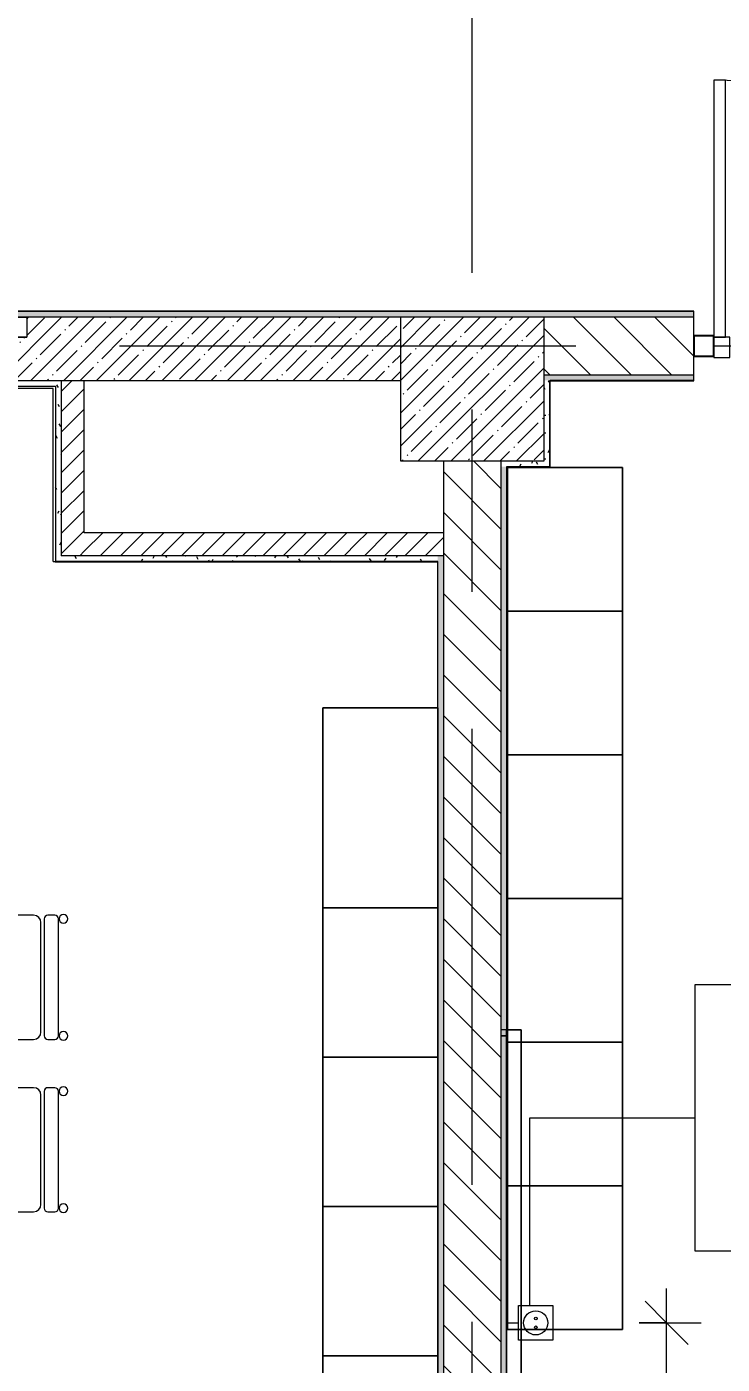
# Model space of a CAD drawing. Header units: millimetres. Extents: x 35147 to 231677, y -8553 to 29000.
# Drawn here: x 55110 to 57530, y 4256 to 8911 of the extents above; entities that cross this region are included whole.
import ezdxf

# ---------------------------------------------------------------- set-up
doc = ezdxf.new("R2010")
doc.units = ezdxf.units.MM
doc.linetypes.add('Осевая', pattern=[3175, 635, -476.25, 1587.5, -476.25])
for name, color, linetype, lineweight in [('A-ANNO-DIMS', 7, 'Continuous', 9), ('A-ANNO-DIMS-100', 7, 'Continuous', 9), ('A-DETL-GENF', 7, 'Continuous', 9), ('A-DOOR', 7, 'Continuous', 9), ('A-GLAZ', 7, 'Continuous', 9), ('A-GLAZ-1', 7, 'Continuous', 13), ('A-GLAZ-CWMG', 7, 'Continuous', 9), ('A-GLAZ-CWMG-1', 7, 'Continuous', 25), ('A-WALL', 7, 'Continuous', 9), ('E-ELEC-FIXT-IDEN', 7, 'Continuous', 9), ('I-FURN', 7, 'Continuous', 9), ('I-WALL', 7, 'Continuous', 9), ('S-COLS', 7, 'Continuous', 9), ('Оси-2', 7, 'Осевая', 9), ('Электрические приборы', 7, 'Continuous', 9)]:
    doc.layers.add(name, color=color, linetype=linetype, lineweight=lineweight)
for name, color, linetype, lineweight, true_color in [('A-WALL-1', 7, 'Continuous', 9, 0x3c3c3c), ('A-WALL-FNSH-1', 7, 'Continuous', 9, 0x3c3c3c), ('I-FURN-1', 7, 'Continuous', 9, 0xf0f0f0), ('Оси розеток', 7, 'Continuous', 9, 0xff1e23)]:
    doc.layers.add(name, color=color, linetype=linetype, lineweight=lineweight, true_color=true_color)
doc.styles.add('ISOCPEUR', font='isocpeur.ttf', dxfattribs={"width": 0.9, "height": 250})
doc.dimstyles.new('ISO-2_5_0_9К_БОЛЬШОЙ', dxfattribs={"dimscale": 304.8, "dimtxt": 248.995294, "dimasz": 0.492126, "dimexe": 0.393701, "dimexo": 0.984252, "dimgap": 0, "dimtad": 1, "dimdec": 0, "dimrnd": 10, "dimzin": 0, "dimdsep": 46, "dimtxsty": 'ISOCPEUR', "dimblk1": 'OBLIQUE', "dimblk2": 'OBLIQUE', "dimsah": 1, "dimcen": 0.09, "dimdle": 0.393701, "dimazin": 0, "dimtfac": 1, "dimtdec": 4, "dimtix": 1, "dimtmove": 0, "dimatfit": 3, "dimfxl": 1, "dimtvp": 1, "dimtolj": 1, "dimtzin": 0, "dimarcsym": 2})
pattern_1 = [(45, (0, 0), (-35.35534, 35.35534), [])]
pattern_2 = [(135, (0, 0), (-70.71068, -70.71068), [])]
pattern_3 = [(0, (0, 0), (121.92, 30.48), [10.058, -81.382, 10.058, -81.382, -487.68]), (0, (0, 0), (121.92, 30.48), [-182.88, 10.058, -172.822, 10.058, -81.382, -213.36]), (0, (0, 0), (121.92, 30.48), [-457.2, 10.058, -50.902, 10.058, -142.342]), (120, (45.72, 15.24), (-87.356454, 90.345817), [10.058, -81.382, 10.058, -81.382, -487.68]), (120, (45.72, 15.24), (-87.356454, 90.345817), [-182.88, 10.058, -172.822, 10.058, -81.382, -213.36]), (120, (45.72, 15.24), (-87.356454, 90.345817), [-457.2, 10.058, -50.902, 10.058, -142.342]), (240, (60.96, 76.2), (-34.563546, -120.825817), [10.058, -81.382, 10.058, -81.382, -487.68]), (240, (60.96, 76.2), (-34.563546, -120.825817), [-182.88, 10.058, -172.822, 10.058, -81.382, -213.36]), (240, (60.96, 76.2), (-34.563546, -120.825817), [-457.2, 10.058, -50.902, 10.058, -142.342])]

# ---------------------------------------------------------------- blocks, each defined once
blk = doc.blocks.new('BSC_Колонна _Прямоугольная - 500х500-V18-План размещения напольных электротехнических лючков и розеток 2 этажа в осях 12-23')
at = {"layer": 'S-COLS'}
h = blk.add_hatch(dxfattribs=at)
h.set_pattern_fill('FP_29', color=256, style=0, pattern_type=2)
h.set_pattern_definition([(45, (-56660, -7650), (-57.02463, 57.02463), []), (45, (-56602.975, -7650), (-57.02463, 57.02463), [100.806, -20.161, 3.353, -16.808])])
h.paths.add_polyline_path([(-250, -250), (250, -250), (250, 250), (-250, 250)])
for p, q in [((250, 250), (-250, 250)), ((-250, 250), (-250, -250)), ((250, -250), (250, 250)), ((-250, -250), (250, -250))]:
    blk.add_line(p, q, dxfattribs=at)
blk = doc.blocks.new('120_Окно_СКБ_1Ст - 120_Окно_СКБ_1Ст 400х1200 EI30-24228621-План размещения напольных электротехнических лючков и розеток 2 этажа в осях 12-23')
at = {"layer": 'A-GLAZ'}
for p, q in [((600, 110), (-600, 110)), ((530, 80), (-530, 80)), ((530, 70), (-530, 70)), ((-600, 40), (600, 40))]:
    blk.add_line(p, q, dxfattribs=at)
at = {"layer": 'A-GLAZ-1'}
for p, q in [((-600, 40), (-600, 110)), ((-600, 110), (-530, 110)), ((-530, 110), (-530, 40)), ((530, 40), (530, 110)), ((530, 110), (600, 110)), ((600, 110), (600, 40)), ((-530, 40), (-600, 40)), ((600, 40), (530, 40))]:
    blk.add_line(p, q, dxfattribs=at)
blk = doc.blocks.new('Стул Breuer - 1_9а-V98-План размещения напольных электротехнических лючков и розеток 2 этажа в осях 12-23')
at = {"layer": 'I-FURN-1'}
for p, q in [((190.5, 241.3), (-190.5, 241.3)), ((-215.9, 215.9), (-215.9, 0)), ((215.9, 0), (215.9, 215.9)), ((-215.9, 0), (-215.9, -127)), ((215.9, -127), (215.9, 0)), ((-215.9, -176.2), (-215.9, -200.8)), ((203.2, -163.5), (-203.2, -163.5)), ((-190.5, -152.4), (190.5, -152.4)), ((215.9, -200.8), (215.9, -176.2)), ((-203.2, -213.5), (203.2, -213.5))]:
    blk.add_line(p, q, dxfattribs=at)
for centre, radius, start, end in [((-190.5, 215.9), 25.4, 90, 150), ((190.5, 215.9), 25.4, 0, 90), ((-190.5, 215.9), 25.4, 150, 180), ((-190.5, -127), 25.4, 180, 270), ((190.5, -127), 25.4, 270, 360), ((-203.2, -176.2), 12.7, 90, 180), ((203.2, -176.2), 12.7, 360, 90), ((-203.5, -230.6), 15.1, 360, 180), ((-203.5, -230.6), 15.1, 180, 360), ((-203.2, -200.8), 12.7, 180, 270), ((203.7, -230.6), 15.1, 360, 180), ((203.7, -230.6), 15.1, 180, 360), ((203.2, -200.8), 12.7, 270, 360)]:
    blk.add_arc(centre, radius, start, end, dxfattribs=at)
blk = doc.blocks.new('Стул Breuer - 1_9а-V99-План размещения напольных электротехнических лючков и розеток 2 этажа в осях 12-23')
at = {"layer": 'I-FURN-1'}
for p, q in [((190.5, 241.3), (-190.5, 241.3)), ((-215.9, 215.9), (-215.9, 0)), ((215.9, 0), (215.9, 215.9)), ((-215.9, 0), (-215.9, -127)), ((215.9, -127), (215.9, 0)), ((-215.9, -176.2), (-215.9, -200.8)), ((203.2, -163.5), (-203.2, -163.5)), ((-190.5, -152.4), (190.5, -152.4)), ((215.9, -200.8), (215.9, -176.2)), ((-203.2, -213.5), (203.2, -213.5))]:
    blk.add_line(p, q, dxfattribs=at)
for centre, radius, start, end in [((-190.5, 215.9), 25.4, 105, 180), ((-190.5, 215.9), 25.4, 90, 105), ((190.5, 215.9), 25.4, 0, 90), ((-190.5, -127), 25.4, 180, 270), ((190.5, -127), 25.4, 270, 360), ((-203.2, -176.2), 12.7, 90, 180), ((203.2, -176.2), 12.7, 360, 90), ((-203.5, -230.6), 15.1, 360, 180), ((-203.5, -230.6), 15.1, 180, 360), ((-203.2, -200.8), 12.7, 180, 270), ((203.7, -230.6), 15.1, 360, 180), ((203.7, -230.6), 15.1, 180, 360), ((203.2, -200.8), 12.7, 270, 360)]:
    blk.add_arc(centre, radius, start, end, dxfattribs=at)
blk = doc.blocks.new('Зеркало обычное - Доска-32858947-План размещения напольных электротехнических лючков и розеток 2 этажа в осях 12-23')
at = {"layer": 'I-FURN'}
h = blk.add_hatch(dxfattribs=at)
h.set_pattern_fill('FP_59', color=256, style=0, pattern_type=2)
h.set_pattern_definition([(45, (50, 50), (-199.9995, 0), [141.421, -141.421]), (45, (100, 50), (-199.9995, 0), [70.711, -212.132]), (45, (50, 100), (-199.9995, 0), [70.711, -212.132])])
h.paths.add_polyline_path([(-2005, 40), (2005, 40), (2005, 60), (-2005, 60)])
at = {"layer": 'I-FURN-1'}
for p, q in [((2025, 60), (-2025, 60)), ((-2025, 60), (-2025, 40)), ((2005, 60), (-2005, 60)), ((-2005, 60), (-2005, 40)), ((2005, 60), (-2005, 60)), ((-2005, 40), (-2005, 60)), ((2005, 40), (2005, 60)), ((2005, 60), (2005, 40)), ((2025, 40), (2025, 60)), ((-2025, 40), (2025, 40)), ((-2005, 40), (2005, 40)), ((-2005, 40), (2005, 40))]:
    blk.add_line(p, q, dxfattribs=at)
blk = doc.blocks.new('Блок Розеток и Выключателей - Блок Розеток и Выключателей_SK1-27362739-План размещения напольных электротехнических лючков и розеток 2 этажа в осях 12-23')
at = {"layer": 'A-DETL-GENF'}
for p, q in [((-60, -40), (60, -40)), ((-60, -160), (-60, -40)), ((60, -40), (60, -160)), ((60, -160), (-60, -160))]:
    blk.add_line(p, q, dxfattribs=at)
for centre, radius in [((0, -100), 42), ((-15.6, -100), 4.8), ((15.6, -100), 4.8)]:
    blk.add_circle(centre, radius, dxfattribs=at)
at = {"layer": 'Оси розеток'}
blk.add_line((0, 0), (0, -40), dxfattribs=at)
blk = doc.blocks.new('шкаф 1_112 - шкаф 1_112-V188-План размещения напольных электротехнических лючков и розеток 2 этажа в осях 12-23')
at = {"layer": 'I-FURN-1'}
for p, q in [((-400, 6070), (-400, 0)), ((0, 6070), (-400, 6070)), ((0, 6070), (-400, 6070)), ((-400, 6070), (-400, 5375)), ((-400, 5375), (-400, 6070)), ((-400, 6070), (0, 6070)), ((0, 5), (0, 6070)), ((0, 5375), (0, 6070)), ((0, 6070), (0, 5375)), ((-400, 5375), (0, 5375)), ((0, 5375), (-400, 5375)), ((-400, 5375), (-400, 4855)), ((-400, 4855), (-400, 5375)), ((-400, 5375), (0, 5375)), ((-400, 5375), (0, 5375)), ((0, 5375), (-400, 5375)), ((0, 4855), (0, 5375)), ((0, 5375), (0, 4855)), ((-400, 4855), (0, 4855)), ((-400, 4855), (0, 4855)), ((0, 4855), (-400, 4855)), ((0, 4855), (-400, 4855)), ((-400, 4855), (-400, 4335)), ((-400, 4335), (-400, 4855)), ((-400, 4855), (0, 4855)), ((0, 4335), (0, 4855)), ((0, 4855), (0, 4335)), ((-400, 4335), (0, 4335)), ((0, 4335), (-400, 4335)), ((-400, 4335), (-400, 3815)), ((-400, 3815), (-400, 4335)), ((-400, 4335), (0, 4335)), ((-400, 4335), (0, 4335)), ((0, 4335), (-400, 4335)), ((0, 3815), (0, 4335)), ((0, 4335), (0, 3815)), ((-400, 3815), (0, 3815)), ((-400, 3815), (0, 3815)), ((0, 3815), (-400, 3815)), ((0, 3815), (-400, 3815)), ((-400, 3815), (-400, 3295)), ((-400, 3295), (-400, 3815)), ((-400, 3815), (0, 3815)), ((0, 3295), (0, 3815)), ((0, 3815), (0, 3295))]:
    blk.add_line(p, q, dxfattribs=at)
blk = doc.blocks.new('1_113 тумба - 1_113 тумба-V191-План размещения напольных электротехнических лючков и розеток 2 этажа в осях 12-23')
at = {"layer": 'I-FURN-1'}
for p, q in [((-400, 1500), (0, 1500)), ((-400, 0), (-400, 1500)), ((0, 1500), (-400, 1500)), ((-400, 1500), (-400, 1000)), ((-400, 1000), (-400, 1500)), ((-400, 1500), (0, 1500)), ((0, 1500), (0, 0)), ((0, 1000), (0, 1500)), ((0, 1500), (0, 1000)), ((0, 1000), (-400, 1000)), ((-400, 1000), (-400, 500)), ((-400, 500), (-400, 1000)), ((-400, 1000), (0, 1000)), ((-400, 1000), (0, 1000)), ((0, 1000), (-400, 1000)), ((0, 500), (0, 1000)), ((0, 1000), (0, 500)), ((-400, 500), (0, 500)), ((0, 500), (-400, 500)), ((0, 500), (-400, 500)), ((-400, 500), (-400, 0)), ((-400, 0), (-400, 500)), ((-400, 500), (0, 500)), ((0, 0), (0, 500)), ((0, 500), (0, 0)), ((0, 0), (-400, 0)), ((-400, 0), (0, 0)), ((0, 0), (-400, 0))]:
    blk.add_line(p, q, dxfattribs=at)
blk = doc.blocks.new('1_113 тумба - 1_113 тумба-V193-План размещения напольных электротехнических лючков и розеток 2 этажа в осях 12-23')
at = {"layer": 'I-FURN-1'}
for p, q in [((-400, 1500), (0, 1500)), ((-400, 1042.5), (-400, 1500)), ((0, 1500), (-400, 1500)), ((-400, 1500), (-400, 1000)), ((-400, 1042.5), (-400, 1500)), ((-400, 1500), (0, 1500)), ((0, 1500), (0, 0)), ((0, 1000), (0, 1500)), ((0, 1500), (0, 1000)), ((-400, 0), (-400, 1042.5)), ((-400, 1000), (-400, 1042.5)), ((0, 1000), (-400, 1000)), ((-400, 1000), (-400, 500)), ((-400, 500), (-400, 1000)), ((-400, 1000), (-352.6, 1000)), ((-400, 1000), (0, 1000)), ((-352.6, 1000), (-400, 1000)), ((-352.6, 1000), (0, 1000)), ((0, 1000), (-352.6, 1000)), ((0, 500), (0, 1000)), ((0, 1000), (0, 500)), ((-400, 500), (0, 500)), ((-352.6, 500), (-400, 500)), ((0, 500), (-400, 500)), ((-400, 500), (-400, 0)), ((-400, 0), (-400, 500)), ((-400, 500), (-352.6, 500)), ((0, 500), (-352.6, 500)), ((-352.6, 500), (0, 500)), ((0, 0), (0, 500)), ((0, 500), (0, 0)), ((-352.6, 0), (-400, 0)), ((-400, 0), (0, 0)), ((-352.6, 0), (-400, 0)), ((0, 0), (-352.6, 0)), ((0, 0), (-352.6, 0))]:
    blk.add_line(p, q, dxfattribs=at)
blk = doc.blocks.new('Дверь_Витражная_остекление_ - ДВН_ДАО_Главный вход_1200 в свету-31742133-План размещения напольных электротехнических лючков и розеток 2 этажа в осях 12-23')
at = {"layer": 'A-DETL-GENF'}
for p, q in [((-607.5, 925), (-647.5, 925)), ((-647.5, 925), (-647.5, 35)), ((-607.5, 30), (-607.5, 925)), ((647.5, 430), (607.5, 430)), ((607.5, 430), (607.5, 30)), ((647.5, 35), (647.5, 430)), ((-647.5, 30), (-607.5, 30)), ((-592.5, 30), (-647.5, 30)), ((-592.5, -40), (-592.5, 30)), ((592.5, -40), (592.5, 30)), ((592.5, 30), (647.5, 30)), ((607.5, 30), (647.5, 30)), ((-647.5, -35), (-647.5, -40)), ((-647.5, -40), (-592.5, -40)), ((647.5, -40), (592.5, -40)), ((647.5, -35), (647.5, -40))]:
    blk.add_line(p, q, dxfattribs=at)
at = {"layer": 'A-DOOR'}
for p, q in [((-647.5, 925), (-647.5, 35)), ((647.5, 430), (647.5, 35))]:
    blk.add_line(p, q, dxfattribs=at)
for centre, radius, start, end in [((-647.5, 30), 895, 360, 90), ((647.5, 30), 400, 90, 180)]:
    blk.add_arc(centre, radius, start, end, dxfattribs=at)
blk = doc.blocks.new('Прямоугольный импост - 50 x 70 мм-31701779-План размещения напольных электротехнических лючков и розеток 2 этажа в осях 12-23')
at = {"layer": 'A-GLAZ-CWMG-1'}
for p, q in [((0, 35), (-70, 35)), ((-70, 35), (-70, -35)), ((0, -35), (0, 35)), ((-70, -35), (0, -35))]:
    blk.add_line(p, q, dxfattribs=at)
blk = doc.blocks.new('DIMBLOCK42-План размещения напольных электротехнических лючков и розеток 2 этажа в осях 12-23')
at = {"layer": 'A-ANNO-DIMS-100'}
for p, q in [((57336.4, 1119.8), (57336.4, 4520)), ((57241, 4400), (57456.4, 4400)), ((57336.4, 4400), (57241, 4400)), ((57240, 1119.8), (57456.4, 1119.8)), ((57336.4, 1119.8), (57240, 1119.8))]:
    blk.add_line(p, q, dxfattribs=at)
at = {"layer": 'A-ANNO-DIMS-100', "lineweight": 20}
for p, q in [((57336.4, 4400), (57261.4, 4475)), ((57336.4, 4400), (57411.4, 4325)), ((57336.4, 1119.8), (57261.4, 1194.8)), ((57336.4, 1119.8), (57411.4, 1044.8))]:
    blk.add_line(p, q, dxfattribs=at)
at = {"layer": 'A-ANNO-DIMS-100', "color": 0, "insert": (57009.8, 2443.9), "char_height": 250, "width": 758.478, "attachment_point": 1, "rotation": 90, "line_spacing_factor": 1.149209, "style": 'ISOCPEUR'}
blk.add_mtext('3280', dxfattribs=at)
blk = doc.blocks.new('_Oblique')
at = {"color": 0, "linetype": 'ByBlock', "lineweight": -2}
blk.add_line((-0.5, -0.5), (0.5, 0.5), dxfattribs=at)

msp = doc.modelspace()

# ---------------------------------------------------------------- hatches: boundary and pattern name
at = {"layer": 'I-WALL'}
h = msp.add_hatch(dxfattribs=at)
h.set_pattern_fill('FP_58', color=256, style=0, pattern_type=2)
h.set_pattern_definition(pattern_3)
h.paths.add_polyline_path([(74750, 7900), (74750, 7920), (73705, 7920), (73705, 7908), (73760, 7908), (73760, 7900), (74669.4, 7900)])
h.paths.add_polyline_path([(71765, 7900), (72250, 7900), (72250, 7908), (72305, 7908), (72305, 7920), (71735, 7920), (71735, 7908), (71765, 7908), (71765, 7901.7)])
h.paths.add_polyline_path([(70302.2, 7900), (70605, 7900), (70605, 7908), (70635, 7908), (70635, 7920), (69360.5, 7920), (69360.5, 7908), (69390.5, 7908), (69390.5, 7900)])
h.paths.add_polyline_path([(68230.5, 7900), (68230.5, 7908), (68260.5, 7908), (68260.5, 7920), (67055, 7920), (67055, 7908), (67085, 7908), (67085, 7900), (67390.8, 7900)])
h.paths.add_polyline_path([(65925, 7900), (65925, 7908), (65955, 7908), (65955, 7920), (59931, 7920), (59931, 7900), (65910, 7900)])
h.paths.add_polyline_path([(57431, 7900), (57431, 7920), (50930, 7920), (50930, 7900), (56910, 7900)])
h.paths.add_polyline_path([(48430, 7900), (48430, 7920), (42061, 7920), (42061, 7900), (47910, 7900)])
h.paths.add_polyline_path([(39561, 7900), (39561, 7920), (38742.7, 7920), (38742.7, 7900), (39040, 7900)])
h = msp.add_hatch(dxfattribs=at)
h.set_pattern_fill('FP_17', color=256, style=0, pattern_type=2)
h.set_pattern_definition([(45, (0, 0), (-57.02463, 57.02463), []), (45, (57.025, 0), (-57.02463, 57.02463), [100.806, -20.161, 3.353, -16.808])])
h.paths.add_polyline_path([(56410, 7680), (56410, 7900), (55110, 7900), (55110, 7830), (53910, 7830), (53910, 7900), (52410, 7900), (52410, 7680), (55744.9, 7680)])
h = msp.add_hatch(dxfattribs=at)
h.set_pattern_fill('FP_19', color=256, style=0, pattern_type=2)
h.set_pattern_definition(pattern_2)
h.paths.add_polyline_path([(60910, 7700), (60910, 7900), (59931, 7900), (59931, 7700)])
h.paths.add_polyline_path([(57431, 7700), (57431, 7900), (56910, 7900), (56910, 7700)])
h = msp.add_hatch(dxfattribs=at)
h.set_pattern_fill('FP_58', color=256, style=0, pattern_type=2)
h.set_pattern_definition(pattern_3)
h.paths.add_polyline_path([(60890, 7680), (60910, 7680), (60910, 7700), (59931, 7700), (59931, 7680), (60889, 7680)])
h.paths.add_polyline_path([(57431, 7680), (57431, 7700), (56910, 7700), (56910, 7680), (56931, 7680)])
h = msp.add_hatch(dxfattribs=at)
h.set_pattern_fill('FP_58', color=256, style=0, pattern_type=2)
h.set_pattern_definition(pattern_3)
h.paths.add_polyline_path([(55017.1, 7660), (55210, 7660.5), (55210, 7680), (53690, 7680), (53690, 7660), (54289.2, 7660)])
h = msp.add_hatch(dxfattribs=at)
h.set_pattern_fill('FP_58', color=256, style=0, pattern_type=2)
h.set_pattern_definition(pattern_3)
h.paths.add_polyline_path([(55210, 7070), (55230, 7070), (55230, 7680), (55210, 7680), (55210, 7283.7)])
h = msp.add_hatch(dxfattribs=at)
h.set_pattern_fill('FP_22', color=256, style=0, pattern_type=2)
h.set_pattern_definition(pattern_1)
h.paths.add_polyline_path([(55310, 7070), (55310, 7680), (55230, 7680), (55230, 7070)])
h = msp.add_hatch(dxfattribs=at)
h.set_pattern_fill('FP_58', color=256, style=0, pattern_type=2)
h.set_pattern_definition(pattern_3)
h.paths.add_polyline_path([(56930, 7380), (56930, 7680), (56910, 7680), (56910, 7380)])
h = msp.add_hatch(dxfattribs=at)
h.set_pattern_fill('FP_19', color=256, style=0, pattern_type=2)
h.set_pattern_definition(pattern_2)
h.paths.add_polyline_path([(56760, 425), (56760, 7400), (56560, 7400), (56560, 425)])
h = msp.add_hatch(dxfattribs=at)
h.set_pattern_fill('FP_58', color=256, style=0, pattern_type=2)
h.set_pattern_definition(pattern_3)
h.paths.add_polyline_path([(56910, 7380), (56910, 7400), (56760, 7400), (56760, 7380), (56780, 7380)])
h = msp.add_hatch(dxfattribs=at)
h.set_pattern_fill('FP_58', color=256, style=0, pattern_type=2)
h.set_pattern_definition(pattern_3)
h.paths.add_polyline_path([(56780, 450), (56780, 7380), (56760, 7380), (56760, 450)])
h = msp.add_hatch(dxfattribs=at)
h.set_pattern_fill('FP_22', color=256, style=0, pattern_type=2)
h.set_pattern_definition(pattern_1)
h.paths.add_polyline_path([(56258.5, 7070), (56258.5, 7150), (55310, 7150), (55310, 7070), (55744.9, 7070)])
h = msp.add_hatch(dxfattribs=at)
h.set_pattern_fill('FP_22', color=256, style=0, pattern_type=2)
h.set_pattern_definition(pattern_1)
h.paths.add_polyline_path([(56540, 7070), (56560, 7070), (56560, 7150), (56258.5, 7150), (56258.5, 7070)])
h = msp.add_hatch(dxfattribs=at)
h.set_pattern_fill('FP_58', color=256, style=0, pattern_type=2)
h.set_pattern_definition(pattern_3)
h.paths.add_polyline_path([(56539, 7050), (56540, 7050), (56540, 7070), (55210, 7070), (55210, 7050), (55744.9, 7050)])
h = msp.add_hatch(dxfattribs=at)
h.set_pattern_fill('FP_58', color=256, style=0, pattern_type=2)
h.set_pattern_definition(pattern_3)
h.paths.add_polyline_path([(56540, 470), (56560, 470), (56560, 7070), (56540, 7070), (56540, 471)])

# ---------------------------------------------------------------- linework, layer by layer
at = {"layer": 'A-WALL'}
for p, q in [((57431, 7920), (50930, 7920)), ((56910, 7700), (57431, 7700)), ((52410, 7680), (56410, 7680)), ((56930, 7380), (56930, 7680)), ((56931, 7680), (56931, 7679)), ((56560, 7400), (56560, 425)), ((56780, 471), (56780, 7380)), ((56540, 7050), (55210, 7050)), ((56540, 470), (56540, 7050))]:
    msp.add_line(p, q, dxfattribs=at)
at = {"layer": 'A-WALL-1'}
for p, q in [((57431, 7680), (57431, 7920)), ((56410, 7900), (55110, 7900)), ((57431, 7900), (56910, 7900)), ((55210, 7660), (55210, 7050)), ((55230, 7680), (55230, 7070)), ((55310, 7150), (55310, 7680)), ((56930, 7680), (56931, 7680)), ((56760, 7400), (56760, 425)), ((56780, 7380), (56930, 7380)), ((56560, 7150), (55310, 7150)), ((56560, 7070), (55230, 7070))]:
    msp.add_line(p, q, dxfattribs=at)
at = {"layer": 'A-WALL-FNSH-1'}
for p, q in [((57431, 7921), (50930, 7921)), ((57431, 7920), (57431, 7921)), ((57431, 7680), (56931, 7680)), ((56931, 7379), (56931, 7679)), ((56931, 7679), (57431, 7679)), ((57431, 7679), (57431, 7680)), ((56781, 7379), (56931, 7379)), ((56781, 471), (56781, 7379)), ((55209, 7050), (55209, 7049)), ((55209, 7049), (56539, 7049)), ((56539, 7049), (56539, 471.7))]:
    msp.add_line(p, q, dxfattribs=at)
at = {"layer": 'E-ELEC-FIXT-IDEN'}
for p, q in [((56861, 5113.3), (57435.4, 5113.3)), ((56861, 4460), (56861, 5113.3))]:
    msp.add_line(p, q, dxfattribs=at)
at = {"layer": 'E-ELEC-FIXT-IDEN', "flags": 128}
msp.add_lwpolyline([(57435.4, 5577.3), (58855.8, 5577.3), (58855.8, 4649.3), (57435.4, 4649.3)], close=True, dxfattribs=at)
at = {"layer": 'I-FURN-1'}
for p, q in [((56782.5, 5419.5), (56780, 5419.5)), ((56780, 5419.5), (56782.5, 5419.5)), ((56829.9, 5419.5), (56782.5, 5419.5)), ((56782.5, 5419.5), (56829.9, 5419.5)), ((56829.9, 4377), (56829.9, 5419.5)), ((56829.9, 5419.5), (56829.9, 4377)), ((56829.9, 1369.5), (56829.9, 4377)), ((56829.9, 4377), (56829.9, 1369.5))]:
    msp.add_line(p, q, dxfattribs=at)
at = {"layer": 'I-WALL'}
for p, q in [((53710, 7660), (55209.5, 7660)), ((55201.5, 7652), (53718, 7652)), ((55201.5, 7050), (55201.5, 7652)), ((55209.5, 7660), (55209.5, 7050)), ((55201.5, 7050), (55209.5, 7050))]:
    msp.add_line(p, q, dxfattribs=at)
at = {"layer": 'Оси-2'}
for p, q in [((56660, 593.7), (56660, 24898.1)), ((38446.8, 7800), (82200, 7800))]:
    msp.add_line(p, q, dxfattribs=at)

# ---------------------------------------------------------------- block references
at = {"layer": 'A-DOOR'}
msp.add_blockref('Дверь_Витражная_остекление_ - ДВН_ДАО_Главный вход_1200 в свету-31742133-План размещения напольных электротехнических лючков и розеток 2 этажа в осях 12-23', (58148.5, 7800), dxfattribs=at)
at = {"layer": 'A-GLAZ'}
msp.add_blockref('120_Окно_СКБ_1Ст - 120_Окно_СКБ_1Ст 400х1200 EI30-24228621-План размещения напольных электротехнических лючков и розеток 2 этажа в осях 12-23', (54510, 7790), dxfattribs=at)
at = {"layer": 'A-GLAZ-CWMG', "rotation": 180}
msp.add_blockref('Прямоугольный импост - 50 x 70 мм-31701779-План размещения напольных электротехнических лючков и розеток 2 этажа в осях 12-23', (57431, 7800), dxfattribs=at)
at = {"layer": 'I-FURN-1'}
for name, p in [('1_113 тумба - 1_113 тумба-V191-План размещения напольных электротехнических лючков и розеток 2 этажа в осях 12-23', (57182.5, 5877)), ('шкаф 1_112 - шкаф 1_112-V188-План размещения напольных электротехнических лючков и розеток 2 этажа в осях 12-23', (56540, 470)), ('1_113 тумба - 1_113 тумба-V193-План размещения напольных электротехнических лючков и розеток 2 этажа в осях 12-23', (57182.5, 4377))]:
    msp.add_blockref(name, p, dxfattribs=at)
for name, p, rotation in [('Стул Breuer - 1_9а-V98-План размещения напольных электротехнических лючков и розеток 2 этажа в осях 12-23', (55006.9, 5602.5), 89.99999999999959), ('Зеркало обычное - Доска-32858947-План размещения напольных электротехнических лючков и розеток 2 этажа в осях 12-23', (56819.4, 3394.5), 89.9999999999998), ('Стул Breuer - 1_9а-V99-План размещения напольных электротехнических лючков и розеток 2 этажа в осях 12-23', (55006.9, 5002.5), 89.99999999999959)]:
    msp.add_blockref(name, p, dxfattribs=dict(at, rotation=rotation))
at = {"layer": 'S-COLS'}
msp.add_blockref('BSC_Колонна _Прямоугольная - 500х500-V18-План размещения напольных электротехнических лючков и розеток 2 этажа в осях 12-23', (56660, 7650), dxfattribs=at)
at = {"layer": 'Электрические приборы', "rotation": 89.9999999999999}
msp.add_blockref('Блок Розеток и Выключателей - Блок Розеток и Выключателей_SK1-27362739-План размещения напольных электротехнических лючков и розеток 2 этажа в осях 12-23', (56781, 4400), dxfattribs=at)

# ---------------------------------------------------------------- dimensions: what is measured, and where the dimension line sits
at = {"layer": 'A-ANNO-DIMS'}
dim = msp.add_linear_dim(base=(57336.4, 4400), p1=(56940, 1119.8), p2=(56941, 4400), angle=90, dimstyle='ISO-2_5_0_9К_БОЛЬШОЙ', override={"dimpost": '<>', "dimfxl": 3280.204302}, dxfattribs=at)
dim.commit()
dim.dimension.update_dxf_attribs({"geometry": 'DIMBLOCK42-План размещения напольных электротехнических лючков и розеток 2 этажа в осях 12-23', "text_midpoint": (57211.4, 2759.9)})

doc.saveas('drawing.dxf')
